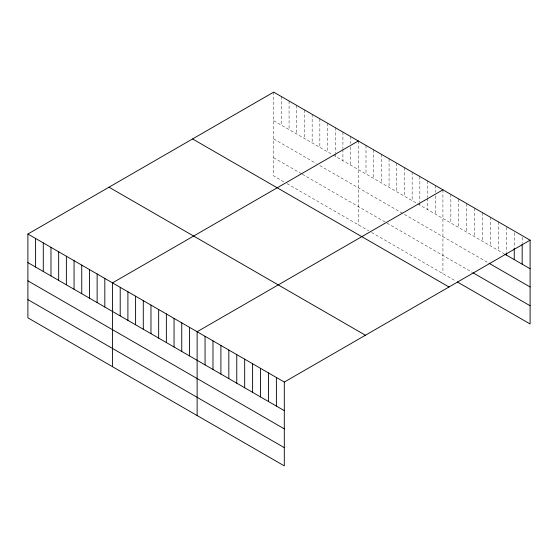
<?xml version="1.0" encoding="UTF-8"?>
<svg xmlns="http://www.w3.org/2000/svg" width="558" height="558" viewBox="0 0 558 558"><rect width="100%" height="100%" fill="white"/><g stroke="black" fill="none" stroke-linecap="round" stroke-linejoin="round"><path stroke-width="0.42" stroke-dasharray="2.79 2.09" d="M273.692 92.119L273.692 175.937L284.182 181.992M273.692 120.709L332.429 154.629M333.133 155.026L417.049 203.475M417.747 203.879L504.16 253.771M273.692 138.935L316.344 163.564M319.846 165.587L403.057 213.63M404.459 214.432L488.313 262.846M273.692 157.712L301.662 173.866M302.359 174.263L386.275 222.712M386.98 223.116L472.459 272.471M286.979 183.61L368.796 230.845M371.593 232.463L455.886 281.127M522.176 237.31L522.176 243.379M514.246 232.735L514.246 247.466M506.322 227.294L506.322 252.425M498.399 221.854L498.399 250.444M490.475 217.278L490.475 245.869M482.544 212.703L482.544 241.293M474.621 208.127L474.621 236.718M466.697 203.551L466.697 232.142M458.774 198.976L458.774 227.566M450.843 194.4L450.843 222.991M442.919 189.825L442.919 273.643M435.226 185.382L435.226 192.315M435.226 195.781L435.226 213.972M427.533 180.938L427.533 197.406M427.533 198.271L427.533 209.536M419.846 176.502L419.846 201.626M419.846 202.491L419.846 205.093M412.153 172.059L412.153 200.65M404.459 167.616L404.459 196.214M396.766 163.18L396.766 191.771M389.072 158.737L389.072 187.328M381.379 154.294L381.379 182.885M373.693 149.851L373.693 178.448M365.999 145.415L365.999 174.005M358.306 140.972L358.306 224.79M350.612 136.529L350.612 143.462M350.612 146.928L350.612 165.126M342.919 132.093L342.919 148.554M342.919 149.418L342.919 160.683M335.225 127.649L335.225 152.773M335.225 153.638L335.225 156.24M327.539 123.206L327.539 151.797M319.846 118.763L319.846 147.361M312.152 114.327L312.152 142.918M304.459 109.884L304.459 138.475M296.765 105.441L296.765 134.039M289.072 101.005L289.072 129.596M281.385 96.562L281.385 125.152"/><path stroke-width="0.84" d="M27.9 234.025L284.308 382.063L284.308 465.881L27.9 317.844L27.9 234.025L273.692 92.119L530.1 240.156L530.1 323.975L457.33 281.964M358.306 140.972L112.514 282.878L112.514 366.697M442.919 189.825L197.127 331.731L197.127 415.55M284.308 382.063L530.1 240.156M504.885 254.19L530.1 268.747M489.031 263.264L530.1 286.972M473.184 272.89L530.1 305.749M192.58 138.949L448.988 286.986M109.012 187.195L365.42 335.232M27.9 262.616L284.308 410.653M27.9 280.841L284.308 428.879M27.9 299.618L284.308 447.655M522.176 244.244L522.176 264.171M514.246 248.331L514.246 259.596M506.322 253.29L506.322 255.02M276.384 377.487L276.384 406.078M268.461 372.911L268.461 401.502M260.537 368.336L260.537 396.926M252.607 363.76L252.607 392.351M244.683 359.185L244.683 387.775M236.759 354.609L236.759 383.2M228.829 350.033L228.829 378.624M220.905 345.458L220.905 374.048M212.982 340.882L212.982 369.473M205.058 336.307L205.058 364.897M189.441 327.288L189.441 355.878M181.748 322.845L181.748 351.442M174.054 318.409L174.054 346.999M166.361 313.966L166.361 342.556M158.667 309.523L158.667 338.113M150.974 305.08L150.974 333.677M143.287 300.643L143.287 329.234M135.594 296.2L135.594 324.791M127.901 291.757L127.901 320.355M120.207 287.321L120.207 315.912M104.82 278.435L104.82 307.026M97.134 273.992L97.134 302.589M89.44 269.556L89.44 298.146M81.747 265.113L81.747 293.703M74.054 260.67L74.054 289.267M66.36 256.234L66.36 284.824M58.667 251.791L58.667 280.381M50.98 247.347L50.98 275.938M43.287 242.904L43.287 271.502M35.593 238.468L35.593 267.059"/></g></svg>
